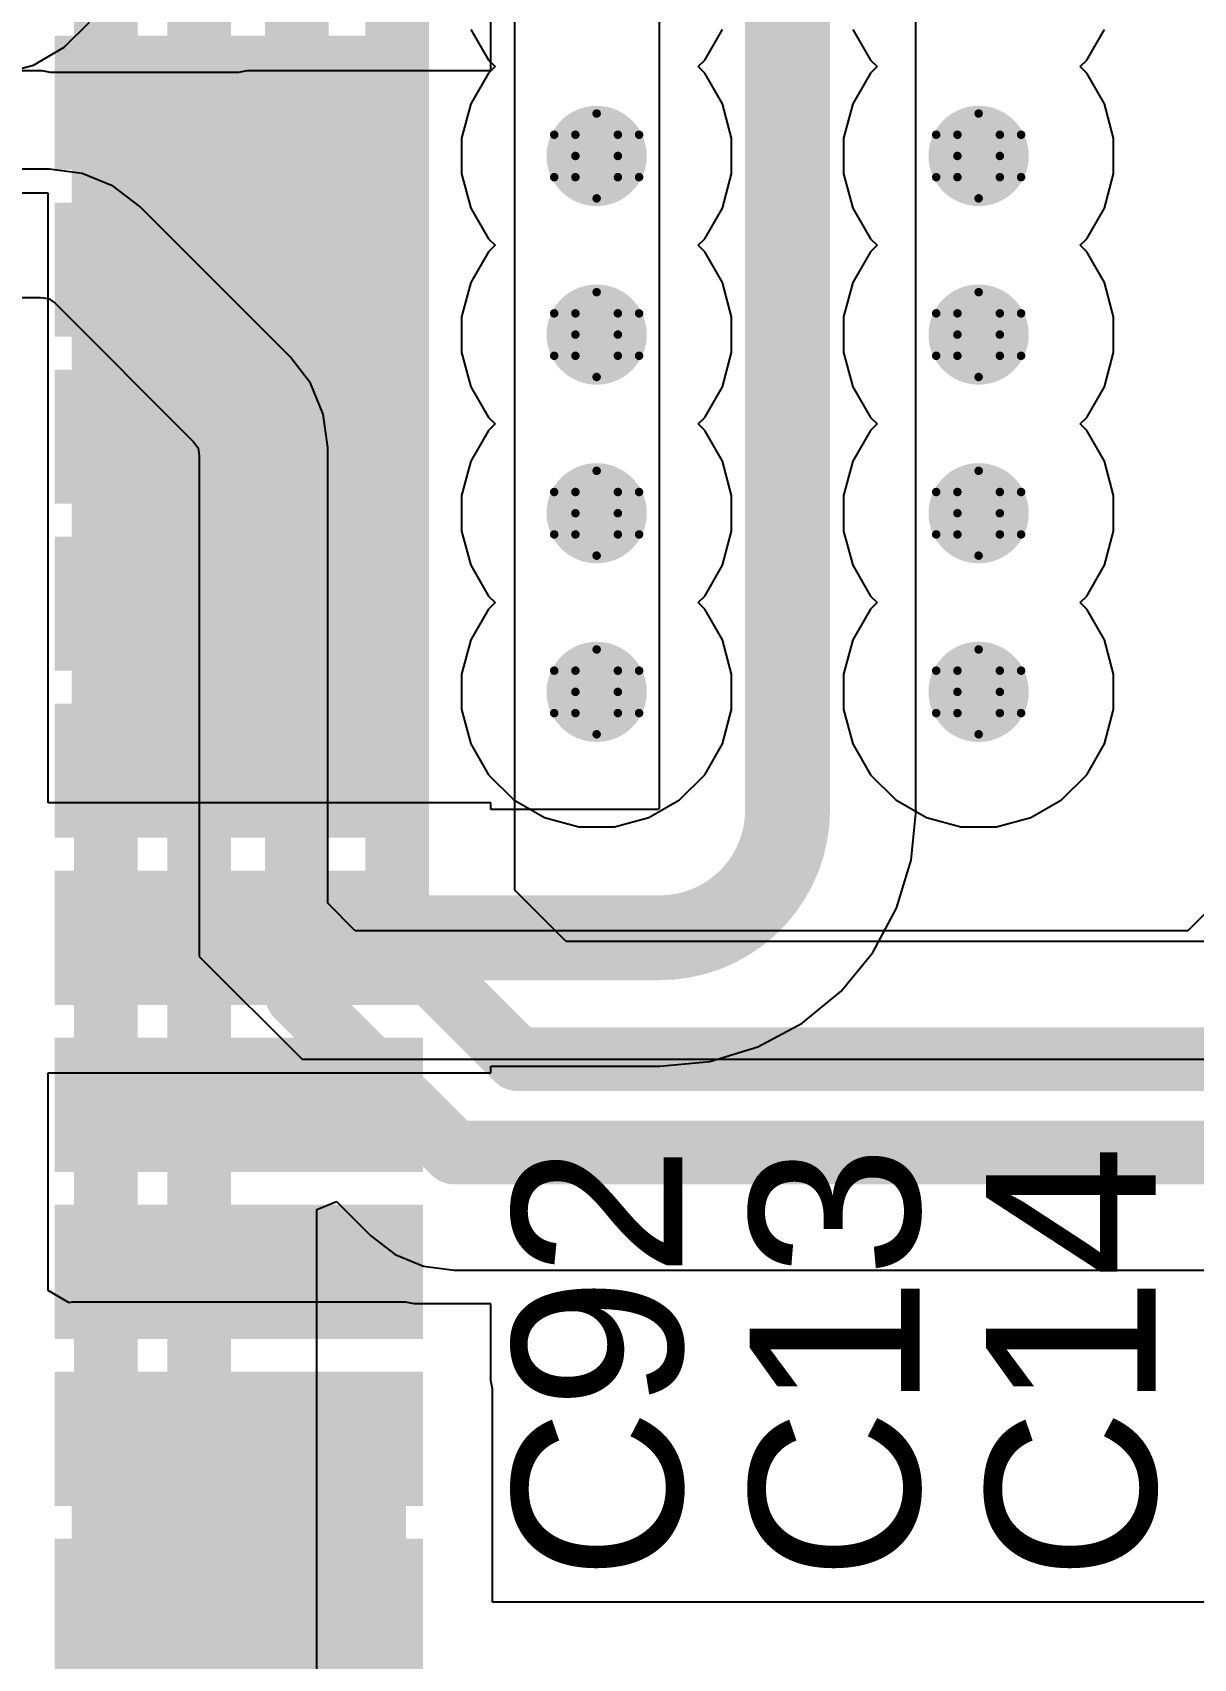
# Model space of a CAD drawing. Header units: inches. Extents: x -3 to 5437, y -3 to 5435.
# Drawn here: x 72.14 to 79.09, y 93.42 to 103.16 of the extents above; entities that cross this region are included whole.
import ezdxf

# ---------------------------------------------------------------- set-up
doc = ezdxf.new("R2010")
doc.units = ezdxf.units.IN
for name, color, linetype in [('Bottom Layer', 5, 'Continuous'), ('Drill Drawing', 1, 'Continuous'), ('GND', 16, 'Continuous'), ('PWR', 76, 'Continuous'), ('Top Layer', 1, 'Continuous'), ('Top Overlay', 2, 'Continuous'), ('Top Paste', 8, 'Continuous'), ('Top Solder', 216, 'Continuous'), ('Via Holes', 16, 'Continuous')]:
    doc.layers.add(name, color=color, linetype=linetype)
doc.styles.add('Arial', font='', dxfattribs={"height": 0.2})
doc.styles.get('Arial').set_extended_font_data('Arial')

# ---------------------------------------------------------------- blocks, each defined once
blk = doc.blocks.new('A7672E__FASE__76')
at = {"layer": 'Top Layer'}
for points in [[(-4.7, 11), (-5.3, 11), (-5.3, 13), (-4.7, 13)], [(-3.7, 11), (-4.3, 11), (-4.3, 13), (-3.7, 13)], [(-2.7, 11), (-3.3, 11), (-3.3, 13), (-2.7, 13)], [(-1.7, 11), (-2.3, 11), (-2.3, 13), (-1.7, 13)], [(-0.7, 11), (-1.3, 11), (-1.3, 13), (-0.7, 13)], [(0.3, 11), (-0.3, 11), (-0.3, 13), (0.3, 13)], [(1.3, 11), (0.7, 11), (0.7, 13), (1.3, 13)], [(2.3, 11), (1.7, 11), (1.7, 13), (2.3, 13)], [(3.3, 11), (2.7, 11), (2.7, 13), (3.3, 13)], [(4.3, 11), (3.7, 11), (3.7, 13), (4.3, 13)]]:
    blk.add_hatch(color=1, dxfattribs=at).paths.add_polyline_path(points)
at = {"layer": 'Top Paste'}
for points in [[(-4.7, 11), (-5.3, 11), (-5.3, 13), (-4.7, 13)], [(-3.7, 11), (-4.3, 11), (-4.3, 13), (-3.7, 13)], [(-2.7, 11), (-3.3, 11), (-3.3, 13), (-2.7, 13)], [(-1.7, 11), (-2.3, 11), (-2.3, 13), (-1.7, 13)], [(-0.7, 11), (-1.3, 11), (-1.3, 13), (-0.7, 13)], [(0.3, 11), (-0.3, 11), (-0.3, 13), (0.3, 13)], [(1.3, 11), (0.7, 11), (0.7, 13), (1.3, 13)], [(2.3, 11), (1.7, 11), (1.7, 13), (2.3, 13)], [(3.3, 11), (2.7, 11), (2.7, 13), (3.3, 13)], [(4.3, 11), (3.7, 11), (3.7, 13), (4.3, 13)]]:
    blk.add_hatch(color=8, dxfattribs=at).paths.add_polyline_path(points)
at = {"layer": 'Top Solder'}
for points in [[(-4.5984, 10.8984), (-5.4016, 10.8984), (-5.4016, 13.1016), (-4.5984, 13.1016)], [(-3.5984, 10.8984), (-4.4016, 10.8984), (-4.4016, 13.1016), (-3.5984, 13.1016)], [(-2.5984, 10.8984), (-3.4016, 10.8984), (-3.4016, 13.1016), (-2.5984, 13.1016)], [(-1.5984, 10.8984), (-2.4016, 10.8984), (-2.4016, 13.1016), (-1.5984, 13.1016)], [(-0.5984, 10.8984), (-1.4016, 10.8984), (-1.4016, 13.1016), (-0.5984, 13.1016)], [(0.4016, 10.8984), (-0.4016, 10.8984), (-0.4016, 13.1016), (0.4016, 13.1016)], [(1.4016, 10.8984), (0.5984, 10.8984), (0.5984, 13.1016), (1.4016, 13.1016)], [(2.4016, 10.8984), (1.5984, 10.8984), (1.5984, 13.1016), (2.4016, 13.1016)], [(3.4016, 10.8984), (2.5984, 10.8984), (2.5984, 13.1016), (3.4016, 13.1016)], [(4.4016, 10.8984), (3.5984, 10.8984), (3.5984, 13.1016), (4.4016, 13.1016)]]:
    blk.add_hatch(color=216, dxfattribs=at).paths.add_polyline_path(points)

msp = doc.modelspace()

# ---------------------------------------------------------------- hatches: boundary and pattern name
at = {"layer": 'Bottom Layer'}
h = msp.add_hatch(color=5, dxfattribs=at)
edge = h.paths.add_edge_path()
edge.add_arc((75.5142, 102.4214), 0.3, 0, 360)
h = msp.add_hatch(color=5, dxfattribs=at)
edge = h.paths.add_edge_path()
edge.add_arc((77.8002, 102.4214), 0.3, 0, 360)
h = msp.add_hatch(color=5, dxfattribs=at)
edge = h.paths.add_edge_path()
edge.add_arc((75.5142, 101.3518), 0.3, 0, 360)
h = msp.add_hatch(color=5, dxfattribs=at)
edge = h.paths.add_edge_path()
edge.add_arc((77.8002, 101.3518), 0.3, 0, 360)
h = msp.add_hatch(color=5, dxfattribs=at)
edge = h.paths.add_edge_path()
edge.add_arc((75.5142, 100.2821), 0.3, 0, 360)
h = msp.add_hatch(color=5, dxfattribs=at)
edge = h.paths.add_edge_path()
edge.add_arc((77.8002, 100.2821), 0.3, 0, 360)
h = msp.add_hatch(color=5, dxfattribs=at)
edge = h.paths.add_edge_path()
edge.add_arc((75.5142, 99.2124), 0.3, 0, 360)
h = msp.add_hatch(color=5, dxfattribs=at)
edge = h.paths.add_edge_path()
edge.add_arc((77.8002, 99.2124), 0.3, 0, 360)
at = {"layer": 'GND'}
h = msp.add_hatch(color=16, dxfattribs=at)
edge = h.paths.add_edge_path()
edge.add_arc((75.5142, 102.4214), 0.3, 0, 360)
h = msp.add_hatch(color=16, dxfattribs=at)
edge = h.paths.add_edge_path()
edge.add_arc((77.8002, 102.4214), 0.3, 0, 360)
h = msp.add_hatch(color=16, dxfattribs=at)
edge = h.paths.add_edge_path()
edge.add_arc((75.5142, 101.3518), 0.3, 0, 360)
h = msp.add_hatch(color=16, dxfattribs=at)
edge = h.paths.add_edge_path()
edge.add_arc((77.8002, 101.3518), 0.3, 0, 360)
h = msp.add_hatch(color=16, dxfattribs=at)
edge = h.paths.add_edge_path()
edge.add_arc((75.5142, 100.2821), 0.3, 0, 360)
h = msp.add_hatch(color=16, dxfattribs=at)
edge = h.paths.add_edge_path()
edge.add_arc((77.8002, 100.2821), 0.3, 0, 360)
h = msp.add_hatch(color=16, dxfattribs=at)
edge = h.paths.add_edge_path()
edge.add_arc((75.5142, 99.2124), 0.3, 0, 360)
h = msp.add_hatch(color=16, dxfattribs=at)
edge = h.paths.add_edge_path()
edge.add_arc((77.8002, 99.2124), 0.3, 0, 360)
at = {"layer": 'PWR'}
h = msp.add_hatch(color=76, dxfattribs=at)
edge = h.paths.add_edge_path()
edge.add_arc((75.5142, 102.4214), 0.3, 0, 360)
h = msp.add_hatch(color=76, dxfattribs=at)
edge = h.paths.add_edge_path()
edge.add_arc((77.8002, 102.4214), 0.3, 0, 360)
h = msp.add_hatch(color=76, dxfattribs=at)
edge = h.paths.add_edge_path()
edge.add_arc((75.5142, 101.3518), 0.3, 0, 360)
h = msp.add_hatch(color=76, dxfattribs=at)
edge = h.paths.add_edge_path()
edge.add_arc((77.8002, 101.3518), 0.3, 0, 360)
h = msp.add_hatch(color=76, dxfattribs=at)
edge = h.paths.add_edge_path()
edge.add_arc((75.5142, 100.2821), 0.3, 0, 360)
h = msp.add_hatch(color=76, dxfattribs=at)
edge = h.paths.add_edge_path()
edge.add_arc((77.8002, 100.2821), 0.3, 0, 360)
h = msp.add_hatch(color=76, dxfattribs=at)
edge = h.paths.add_edge_path()
edge.add_arc((75.5142, 99.2124), 0.3, 0, 360)
h = msp.add_hatch(color=76, dxfattribs=at)
edge = h.paths.add_edge_path()
edge.add_arc((77.8002, 99.2124), 0.3, 0, 360)
at = {"layer": 'Top Layer'}
for points in [[(72.373, 98.4401), (74.373, 98.4401), (74.373, 103.0401), (72.373, 103.0401)], [(72.373, 92.4401), (74.373, 92.4401), (74.373, 95.0401), (72.373, 95.0401)]]:
    msp.add_hatch(color=1, dxfattribs=at).paths.add_polyline_path(points)
h = msp.add_hatch(color=1, dxfattribs=at)
edge = h.paths.add_edge_path()
edge.add_arc((75.5142, 102.4214), 0.3, 0, 360)
h = msp.add_hatch(color=1, dxfattribs=at)
edge = h.paths.add_edge_path()
edge.add_arc((77.8002, 102.4214), 0.3, 0, 360)
h = msp.add_hatch(color=1, dxfattribs=at)
edge = h.paths.add_edge_path()
edge.add_arc((75.5142, 101.3518), 0.3, 0, 360)
h = msp.add_hatch(color=1, dxfattribs=at)
edge = h.paths.add_edge_path()
edge.add_arc((77.8002, 101.3518), 0.3, 0, 360)
h = msp.add_hatch(color=1, dxfattribs=at)
edge = h.paths.add_edge_path()
edge.add_arc((75.5142, 100.2821), 0.3, 0, 360)
h = msp.add_hatch(color=1, dxfattribs=at)
edge = h.paths.add_edge_path()
edge.add_arc((77.8002, 100.2821), 0.3, 0, 360)
h = msp.add_hatch(color=1, dxfattribs=at)
edge = h.paths.add_edge_path()
edge.add_arc((75.5142, 99.2124), 0.3, 0, 360)
h = msp.add_hatch(color=1, dxfattribs=at)
edge = h.paths.add_edge_path()
edge.add_arc((77.8002, 99.2124), 0.3, 0, 360)
at = {"layer": 'Via Holes'}
h = msp.add_hatch(color=7, dxfattribs=at)
edge = h.paths.add_edge_path()
edge.add_arc((75.5142, 102.4214), 0.15, 0, 360)
h = msp.add_hatch(color=7, dxfattribs=at)
edge = h.paths.add_edge_path()
edge.add_arc((77.8002, 102.4214), 0.15, 0, 360)
h = msp.add_hatch(color=7, dxfattribs=at)
edge = h.paths.add_edge_path()
edge.add_arc((75.5142, 101.3518), 0.15, 0, 360)
h = msp.add_hatch(color=7, dxfattribs=at)
edge = h.paths.add_edge_path()
edge.add_arc((77.8002, 101.3518), 0.15, 0, 360)
h = msp.add_hatch(color=7, dxfattribs=at)
edge = h.paths.add_edge_path()
edge.add_arc((75.5142, 100.2821), 0.15, 0, 360)
h = msp.add_hatch(color=7, dxfattribs=at)
edge = h.paths.add_edge_path()
edge.add_arc((77.8002, 100.2821), 0.15, 0, 360)
h = msp.add_hatch(color=7, dxfattribs=at)
edge = h.paths.add_edge_path()
edge.add_arc((75.5142, 99.2124), 0.15, 0, 360)
h = msp.add_hatch(color=7, dxfattribs=at)
edge = h.paths.add_edge_path()
edge.add_arc((77.8002, 99.2124), 0.15, 0, 360)

# ---------------------------------------------------------------- linework, layer by layer
at = {"layer": 'Bottom Layer'}
for p, q in [((75.0249, 98.0245), (75.0249, 111.0766)), ((75.3317, 97.7177), (75.0249, 98.0245)), ((82.9555, 97.7177), (75.3317, 97.7177)), ((73.8407, 96.1124), (73.958, 96.161)), ((73.8407, 87.5901), (73.8407, 96.1124)), ((73.958, 96.161), (74.1628, 95.9562)), ((74.1628, 95.9562), (74.3087, 95.8442)), ((74.3087, 95.8442), (74.4786, 95.7739)), ((74.4786, 95.7739), (74.661, 95.7499)), ((74.661, 95.7499), (86.4164, 95.7499))]:
    msp.add_line(p, q, dxfattribs=at)
for points in [[(74.3203, 97.7327, 0.381, 0.381, 0), (74.3203, 111.0766, 0.381, 0.381, 0)], [(73.7209, 97.3944, 0.381, 0.381, 0), (73.7209, 110.7388, 0.381, 0.381, 0)], [(73.1362, 87.2983, 0.381, 0.381, 0), (73.1362, 110.3614, 0.381, 0.381, 0)], [(72.5774, 86.9412, 0.381, 0.381, 0), (72.5774, 104.3432, 0.381, 0.381, 0)], [(74.3203, 97.7327, 0.381, 0.381, 0), (75.0399, 97.0132, 0.381, 0.381, 0)], [(73.7209, 97.3944, 0.381, 0.381, 0), (74.661, 96.4544, 0.381, 0.381, 0)], [(75.0399, 97.0132, 0.381, 0.381, 0), (85.2657, 97.0132, 0.381, 0.381, 0)], [(74.661, 96.4544, 0.381, 0.381, 0), (88.3244, 96.4544, 0.381, 0.381, 0)]]:
    msp.add_lwpolyline(points, format="xyseb", dxfattribs=at)
for points in [[(74.2251, 97.7327, 0.1905, 0.1905, 1), (74.4156, 97.7327, 0.1905, 0.1905, 1)], [(74.2251, 97.7327, 0.1905, 0.1905, 1), (74.4156, 97.7327, 0.1905, 0.1905, 1)], [(73.6257, 97.3944, 0.1905, 0.1905, 1), (73.8162, 97.3944, 0.1905, 0.1905, 1)], [(73.6257, 97.3944, 0.1905, 0.1905, 1), (73.8162, 97.3944, 0.1905, 0.1905, 1)], [(74.9446, 97.0132, 0.1905, 0.1905, 1), (75.1351, 97.0132, 0.1905, 0.1905, 1)], [(74.9446, 97.0132, 0.1905, 0.1905, 1), (75.1351, 97.0132, 0.1905, 0.1905, 1)], [(74.5657, 96.4544, 0.1905, 0.1905, 1), (74.7562, 96.4544, 0.1905, 0.1905, 1)], [(74.5657, 96.4544, 0.1905, 0.1905, 1), (74.7562, 96.4544, 0.1905, 0.1905, 1)]]:
    msp.add_lwpolyline(points, format="xyseb", close=True, dxfattribs=at)
at = {"layer": 'Drill Drawing'}
for points in [[(75.3872, 102.5484, 0.0508, 0.0508, 0), (75.5142, 102.6754, 0.0508, 0.0508, 0)], [(75.5142, 102.6754, 0.0508, 0.0508, 0), (75.6412, 102.5484, 0.0508, 0.0508, 0)], [(77.6732, 102.5484, 0.0508, 0.0508, 0), (77.8002, 102.6754, 0.0508, 0.0508, 0)], [(77.8002, 102.6754, 0.0508, 0.0508, 0), (77.9272, 102.5484, 0.0508, 0.0508, 0)], [(75.2602, 102.5484, 0.0508, 0.0508, 0), (75.3872, 102.4214, 0.0508, 0.0508, 0)], [(75.2602, 102.5484, 0.0508, 0.0508, 0), (75.3872, 102.5484, 0.0508, 0.0508, 0)], [(75.6412, 102.5484, 0.0508, 0.0508, 0), (75.7682, 102.5484, 0.0508, 0.0508, 0)], [(75.6412, 102.4214, 0.0508, 0.0508, 0), (75.7682, 102.5484, 0.0508, 0.0508, 0)], [(77.5462, 102.5484, 0.0508, 0.0508, 0), (77.6732, 102.4214, 0.0508, 0.0508, 0)], [(77.5462, 102.5484, 0.0508, 0.0508, 0), (77.6732, 102.5484, 0.0508, 0.0508, 0)], [(77.9272, 102.5484, 0.0508, 0.0508, 0), (78.0542, 102.5484, 0.0508, 0.0508, 0)], [(77.9272, 102.4214, 0.0508, 0.0508, 0), (78.0542, 102.5484, 0.0508, 0.0508, 0)], [(75.2602, 102.2944, 0.0508, 0.0508, 0), (75.3872, 102.4214, 0.0508, 0.0508, 0)], [(75.6412, 102.4214, 0.0508, 0.0508, 0), (75.7682, 102.2944, 0.0508, 0.0508, 0)], [(77.5462, 102.2944, 0.0508, 0.0508, 0), (77.6732, 102.4214, 0.0508, 0.0508, 0)], [(77.9272, 102.4214, 0.0508, 0.0508, 0), (78.0542, 102.2944, 0.0508, 0.0508, 0)], [(75.2602, 102.2944, 0.0508, 0.0508, 0), (75.3872, 102.2944, 0.0508, 0.0508, 0)], [(75.3872, 102.2944, 0.0508, 0.0508, 0), (75.5142, 102.1674, 0.0508, 0.0508, 0)], [(75.5142, 102.1674, 0.0508, 0.0508, 0), (75.6412, 102.2944, 0.0508, 0.0508, 0)], [(75.6412, 102.2944, 0.0508, 0.0508, 0), (75.7682, 102.2944, 0.0508, 0.0508, 0)], [(77.5462, 102.2944, 0.0508, 0.0508, 0), (77.6732, 102.2944, 0.0508, 0.0508, 0)], [(77.6732, 102.2944, 0.0508, 0.0508, 0), (77.8002, 102.1674, 0.0508, 0.0508, 0)], [(77.8002, 102.1674, 0.0508, 0.0508, 0), (77.9272, 102.2944, 0.0508, 0.0508, 0)], [(77.9272, 102.2944, 0.0508, 0.0508, 0), (78.0542, 102.2944, 0.0508, 0.0508, 0)], [(75.3872, 101.4788, 0.0508, 0.0508, 0), (75.5142, 101.6058, 0.0508, 0.0508, 0)], [(75.5142, 101.6058, 0.0508, 0.0508, 0), (75.6412, 101.4788, 0.0508, 0.0508, 0)], [(77.6732, 101.4788, 0.0508, 0.0508, 0), (77.8002, 101.6058, 0.0508, 0.0508, 0)], [(77.8002, 101.6058, 0.0508, 0.0508, 0), (77.9272, 101.4788, 0.0508, 0.0508, 0)], [(75.2602, 101.4788, 0.0508, 0.0508, 0), (75.3872, 101.3518, 0.0508, 0.0508, 0)], [(75.2602, 101.4788, 0.0508, 0.0508, 0), (75.3872, 101.4788, 0.0508, 0.0508, 0)], [(75.6412, 101.4788, 0.0508, 0.0508, 0), (75.7682, 101.4788, 0.0508, 0.0508, 0)], [(75.6412, 101.3518, 0.0508, 0.0508, 0), (75.7682, 101.4788, 0.0508, 0.0508, 0)], [(77.5462, 101.4788, 0.0508, 0.0508, 0), (77.6732, 101.3518, 0.0508, 0.0508, 0)], [(77.5462, 101.4788, 0.0508, 0.0508, 0), (77.6732, 101.4788, 0.0508, 0.0508, 0)], [(77.9272, 101.4788, 0.0508, 0.0508, 0), (78.0542, 101.4788, 0.0508, 0.0508, 0)], [(77.9272, 101.3518, 0.0508, 0.0508, 0), (78.0542, 101.4788, 0.0508, 0.0508, 0)], [(75.2602, 101.2248, 0.0508, 0.0508, 0), (75.3872, 101.3518, 0.0508, 0.0508, 0)], [(75.6412, 101.3518, 0.0508, 0.0508, 0), (75.7682, 101.2248, 0.0508, 0.0508, 0)], [(77.5462, 101.2248, 0.0508, 0.0508, 0), (77.6732, 101.3518, 0.0508, 0.0508, 0)], [(77.9272, 101.3518, 0.0508, 0.0508, 0), (78.0542, 101.2248, 0.0508, 0.0508, 0)], [(75.2602, 101.2248, 0.0508, 0.0508, 0), (75.3872, 101.2248, 0.0508, 0.0508, 0)], [(75.3872, 101.2248, 0.0508, 0.0508, 0), (75.5142, 101.0978, 0.0508, 0.0508, 0)], [(75.5142, 101.0978, 0.0508, 0.0508, 0), (75.6412, 101.2248, 0.0508, 0.0508, 0)], [(75.6412, 101.2248, 0.0508, 0.0508, 0), (75.7682, 101.2248, 0.0508, 0.0508, 0)], [(77.5462, 101.2248, 0.0508, 0.0508, 0), (77.6732, 101.2248, 0.0508, 0.0508, 0)], [(77.6732, 101.2248, 0.0508, 0.0508, 0), (77.8002, 101.0978, 0.0508, 0.0508, 0)], [(77.8002, 101.0978, 0.0508, 0.0508, 0), (77.9272, 101.2248, 0.0508, 0.0508, 0)], [(77.9272, 101.2248, 0.0508, 0.0508, 0), (78.0542, 101.2248, 0.0508, 0.0508, 0)], [(75.3872, 100.4091, 0.0508, 0.0508, 0), (75.5142, 100.5361, 0.0508, 0.0508, 0)], [(75.5142, 100.5361, 0.0508, 0.0508, 0), (75.6412, 100.4091, 0.0508, 0.0508, 0)], [(77.6732, 100.4091, 0.0508, 0.0508, 0), (77.8002, 100.5361, 0.0508, 0.0508, 0)], [(77.8002, 100.5361, 0.0508, 0.0508, 0), (77.9272, 100.4091, 0.0508, 0.0508, 0)], [(75.2602, 100.4091, 0.0508, 0.0508, 0), (75.3872, 100.2821, 0.0508, 0.0508, 0)], [(75.2602, 100.4091, 0.0508, 0.0508, 0), (75.3872, 100.4091, 0.0508, 0.0508, 0)], [(75.6412, 100.4091, 0.0508, 0.0508, 0), (75.7682, 100.4091, 0.0508, 0.0508, 0)], [(75.6412, 100.2821, 0.0508, 0.0508, 0), (75.7682, 100.4091, 0.0508, 0.0508, 0)], [(77.5462, 100.4091, 0.0508, 0.0508, 0), (77.6732, 100.2821, 0.0508, 0.0508, 0)], [(77.5462, 100.4091, 0.0508, 0.0508, 0), (77.6732, 100.4091, 0.0508, 0.0508, 0)], [(77.9272, 100.4091, 0.0508, 0.0508, 0), (78.0542, 100.4091, 0.0508, 0.0508, 0)], [(77.9272, 100.2821, 0.0508, 0.0508, 0), (78.0542, 100.4091, 0.0508, 0.0508, 0)], [(75.2602, 100.1551, 0.0508, 0.0508, 0), (75.3872, 100.2821, 0.0508, 0.0508, 0)], [(75.6412, 100.2821, 0.0508, 0.0508, 0), (75.7682, 100.1551, 0.0508, 0.0508, 0)], [(77.5462, 100.1551, 0.0508, 0.0508, 0), (77.6732, 100.2821, 0.0508, 0.0508, 0)], [(77.9272, 100.2821, 0.0508, 0.0508, 0), (78.0542, 100.1551, 0.0508, 0.0508, 0)], [(75.2602, 100.1551, 0.0508, 0.0508, 0), (75.3872, 100.1551, 0.0508, 0.0508, 0)], [(75.3872, 100.1551, 0.0508, 0.0508, 0), (75.5142, 100.0281, 0.0508, 0.0508, 0)], [(75.5142, 100.0281, 0.0508, 0.0508, 0), (75.6412, 100.1551, 0.0508, 0.0508, 0)], [(75.6412, 100.1551, 0.0508, 0.0508, 0), (75.7682, 100.1551, 0.0508, 0.0508, 0)], [(77.5462, 100.1551, 0.0508, 0.0508, 0), (77.6732, 100.1551, 0.0508, 0.0508, 0)], [(77.6732, 100.1551, 0.0508, 0.0508, 0), (77.8002, 100.0281, 0.0508, 0.0508, 0)], [(77.8002, 100.0281, 0.0508, 0.0508, 0), (77.9272, 100.1551, 0.0508, 0.0508, 0)], [(77.9272, 100.1551, 0.0508, 0.0508, 0), (78.0542, 100.1551, 0.0508, 0.0508, 0)], [(75.3872, 99.3394, 0.0508, 0.0508, 0), (75.5142, 99.4664, 0.0508, 0.0508, 0)], [(75.5142, 99.4664, 0.0508, 0.0508, 0), (75.6412, 99.3394, 0.0508, 0.0508, 0)], [(77.6732, 99.3394, 0.0508, 0.0508, 0), (77.8002, 99.4664, 0.0508, 0.0508, 0)], [(77.8002, 99.4664, 0.0508, 0.0508, 0), (77.9272, 99.3394, 0.0508, 0.0508, 0)], [(75.2602, 99.3394, 0.0508, 0.0508, 0), (75.3872, 99.2124, 0.0508, 0.0508, 0)], [(75.2602, 99.3394, 0.0508, 0.0508, 0), (75.3872, 99.3394, 0.0508, 0.0508, 0)], [(75.6412, 99.3394, 0.0508, 0.0508, 0), (75.7682, 99.3394, 0.0508, 0.0508, 0)], [(75.6412, 99.2124, 0.0508, 0.0508, 0), (75.7682, 99.3394, 0.0508, 0.0508, 0)], [(77.5462, 99.3394, 0.0508, 0.0508, 0), (77.6732, 99.2124, 0.0508, 0.0508, 0)], [(77.5462, 99.3394, 0.0508, 0.0508, 0), (77.6732, 99.3394, 0.0508, 0.0508, 0)], [(77.9272, 99.3394, 0.0508, 0.0508, 0), (78.0542, 99.3394, 0.0508, 0.0508, 0)], [(77.9272, 99.2124, 0.0508, 0.0508, 0), (78.0542, 99.3394, 0.0508, 0.0508, 0)], [(75.2602, 99.0854, 0.0508, 0.0508, 0), (75.3872, 99.2124, 0.0508, 0.0508, 0)], [(75.6412, 99.2124, 0.0508, 0.0508, 0), (75.7682, 99.0854, 0.0508, 0.0508, 0)], [(77.5462, 99.0854, 0.0508, 0.0508, 0), (77.6732, 99.2124, 0.0508, 0.0508, 0)], [(77.9272, 99.2124, 0.0508, 0.0508, 0), (78.0542, 99.0854, 0.0508, 0.0508, 0)], [(75.2602, 99.0854, 0.0508, 0.0508, 0), (75.3872, 99.0854, 0.0508, 0.0508, 0)], [(75.3872, 99.0854, 0.0508, 0.0508, 0), (75.5142, 98.9584, 0.0508, 0.0508, 0)], [(75.5142, 98.9584, 0.0508, 0.0508, 0), (75.6412, 99.0854, 0.0508, 0.0508, 0)], [(75.6412, 99.0854, 0.0508, 0.0508, 0), (75.7682, 99.0854, 0.0508, 0.0508, 0)], [(77.5462, 99.0854, 0.0508, 0.0508, 0), (77.6732, 99.0854, 0.0508, 0.0508, 0)], [(77.6732, 99.0854, 0.0508, 0.0508, 0), (77.8002, 98.9584, 0.0508, 0.0508, 0)], [(77.8002, 98.9584, 0.0508, 0.0508, 0), (77.9272, 99.0854, 0.0508, 0.0508, 0)], [(77.9272, 99.0854, 0.0508, 0.0508, 0), (78.0542, 99.0854, 0.0508, 0.0508, 0)]]:
    msp.add_lwpolyline(points, format="xyseb", dxfattribs=at)
for points in [[(75.5015, 102.6754, 0.0254, 0.0254, 1), (75.5269, 102.6754, 0.0254, 0.0254, 1)], [(75.5015, 102.6754, 0.0254, 0.0254, 1), (75.5269, 102.6754, 0.0254, 0.0254, 1)], [(77.7875, 102.6754, 0.0254, 0.0254, 1), (77.8129, 102.6754, 0.0254, 0.0254, 1)], [(77.7875, 102.6754, 0.0254, 0.0254, 1), (77.8129, 102.6754, 0.0254, 0.0254, 1)], [(75.2475, 102.5484, 0.0254, 0.0254, 1), (75.2729, 102.5484, 0.0254, 0.0254, 1)], [(75.2475, 102.5484, 0.0254, 0.0254, 1), (75.2729, 102.5484, 0.0254, 0.0254, 1)], [(75.3745, 102.5484, 0.0254, 0.0254, 1), (75.3999, 102.5484, 0.0254, 0.0254, 1)], [(75.3745, 102.5484, 0.0254, 0.0254, 1), (75.3999, 102.5484, 0.0254, 0.0254, 1)], [(75.6285, 102.5484, 0.0254, 0.0254, 1), (75.6539, 102.5484, 0.0254, 0.0254, 1)], [(75.6285, 102.5484, 0.0254, 0.0254, 1), (75.6539, 102.5484, 0.0254, 0.0254, 1)], [(75.7555, 102.5484, 0.0254, 0.0254, 1), (75.7809, 102.5484, 0.0254, 0.0254, 1)], [(75.7555, 102.5484, 0.0254, 0.0254, 1), (75.7809, 102.5484, 0.0254, 0.0254, 1)], [(77.5335, 102.5484, 0.0254, 0.0254, 1), (77.5589, 102.5484, 0.0254, 0.0254, 1)], [(77.5335, 102.5484, 0.0254, 0.0254, 1), (77.5589, 102.5484, 0.0254, 0.0254, 1)], [(77.6605, 102.5484, 0.0254, 0.0254, 1), (77.6859, 102.5484, 0.0254, 0.0254, 1)], [(77.6605, 102.5484, 0.0254, 0.0254, 1), (77.6859, 102.5484, 0.0254, 0.0254, 1)], [(77.9145, 102.5484, 0.0254, 0.0254, 1), (77.9399, 102.5484, 0.0254, 0.0254, 1)], [(77.9145, 102.5484, 0.0254, 0.0254, 1), (77.9399, 102.5484, 0.0254, 0.0254, 1)], [(78.0415, 102.5484, 0.0254, 0.0254, 1), (78.0669, 102.5484, 0.0254, 0.0254, 1)], [(78.0415, 102.5484, 0.0254, 0.0254, 1), (78.0669, 102.5484, 0.0254, 0.0254, 1)], [(75.3745, 102.4214, 0.0254, 0.0254, 1), (75.3999, 102.4214, 0.0254, 0.0254, 1)], [(75.3745, 102.4214, 0.0254, 0.0254, 1), (75.3999, 102.4214, 0.0254, 0.0254, 1)], [(75.6285, 102.4214, 0.0254, 0.0254, 1), (75.6539, 102.4214, 0.0254, 0.0254, 1)], [(75.6285, 102.4214, 0.0254, 0.0254, 1), (75.6539, 102.4214, 0.0254, 0.0254, 1)], [(77.6605, 102.4214, 0.0254, 0.0254, 1), (77.6859, 102.4214, 0.0254, 0.0254, 1)], [(77.6605, 102.4214, 0.0254, 0.0254, 1), (77.6859, 102.4214, 0.0254, 0.0254, 1)], [(77.9145, 102.4214, 0.0254, 0.0254, 1), (77.9399, 102.4214, 0.0254, 0.0254, 1)], [(77.9145, 102.4214, 0.0254, 0.0254, 1), (77.9399, 102.4214, 0.0254, 0.0254, 1)], [(75.2475, 102.2944, 0.0254, 0.0254, 1), (75.2729, 102.2944, 0.0254, 0.0254, 1)], [(75.2475, 102.2944, 0.0254, 0.0254, 1), (75.2729, 102.2944, 0.0254, 0.0254, 1)], [(75.3745, 102.2944, 0.0254, 0.0254, 1), (75.3999, 102.2944, 0.0254, 0.0254, 1)], [(75.3745, 102.2944, 0.0254, 0.0254, 1), (75.3999, 102.2944, 0.0254, 0.0254, 1)], [(75.6285, 102.2944, 0.0254, 0.0254, 1), (75.6539, 102.2944, 0.0254, 0.0254, 1)], [(75.6285, 102.2944, 0.0254, 0.0254, 1), (75.6539, 102.2944, 0.0254, 0.0254, 1)], [(75.7555, 102.2944, 0.0254, 0.0254, 1), (75.7809, 102.2944, 0.0254, 0.0254, 1)], [(75.7555, 102.2944, 0.0254, 0.0254, 1), (75.7809, 102.2944, 0.0254, 0.0254, 1)], [(77.5335, 102.2944, 0.0254, 0.0254, 1), (77.5589, 102.2944, 0.0254, 0.0254, 1)], [(77.5335, 102.2944, 0.0254, 0.0254, 1), (77.5589, 102.2944, 0.0254, 0.0254, 1)], [(77.6605, 102.2944, 0.0254, 0.0254, 1), (77.6859, 102.2944, 0.0254, 0.0254, 1)], [(77.6605, 102.2944, 0.0254, 0.0254, 1), (77.6859, 102.2944, 0.0254, 0.0254, 1)], [(77.9145, 102.2944, 0.0254, 0.0254, 1), (77.9399, 102.2944, 0.0254, 0.0254, 1)], [(77.9145, 102.2944, 0.0254, 0.0254, 1), (77.9399, 102.2944, 0.0254, 0.0254, 1)], [(78.0415, 102.2944, 0.0254, 0.0254, 1), (78.0669, 102.2944, 0.0254, 0.0254, 1)], [(78.0415, 102.2944, 0.0254, 0.0254, 1), (78.0669, 102.2944, 0.0254, 0.0254, 1)], [(75.5015, 102.1674, 0.0254, 0.0254, 1), (75.5269, 102.1674, 0.0254, 0.0254, 1)], [(75.5015, 102.1674, 0.0254, 0.0254, 1), (75.5269, 102.1674, 0.0254, 0.0254, 1)], [(77.7875, 102.1674, 0.0254, 0.0254, 1), (77.8129, 102.1674, 0.0254, 0.0254, 1)], [(77.7875, 102.1674, 0.0254, 0.0254, 1), (77.8129, 102.1674, 0.0254, 0.0254, 1)], [(75.5015, 101.6058, 0.0254, 0.0254, 1), (75.5269, 101.6058, 0.0254, 0.0254, 1)], [(75.5015, 101.6058, 0.0254, 0.0254, 1), (75.5269, 101.6058, 0.0254, 0.0254, 1)], [(77.7875, 101.6058, 0.0254, 0.0254, 1), (77.8129, 101.6058, 0.0254, 0.0254, 1)], [(77.7875, 101.6058, 0.0254, 0.0254, 1), (77.8129, 101.6058, 0.0254, 0.0254, 1)], [(75.2475, 101.4788, 0.0254, 0.0254, 1), (75.2729, 101.4788, 0.0254, 0.0254, 1)], [(75.2475, 101.4788, 0.0254, 0.0254, 1), (75.2729, 101.4788, 0.0254, 0.0254, 1)], [(75.3745, 101.4788, 0.0254, 0.0254, 1), (75.3999, 101.4788, 0.0254, 0.0254, 1)], [(75.3745, 101.4788, 0.0254, 0.0254, 1), (75.3999, 101.4788, 0.0254, 0.0254, 1)], [(75.6285, 101.4788, 0.0254, 0.0254, 1), (75.6539, 101.4788, 0.0254, 0.0254, 1)], [(75.6285, 101.4788, 0.0254, 0.0254, 1), (75.6539, 101.4788, 0.0254, 0.0254, 1)], [(75.7555, 101.4788, 0.0254, 0.0254, 1), (75.7809, 101.4788, 0.0254, 0.0254, 1)], [(75.7555, 101.4788, 0.0254, 0.0254, 1), (75.7809, 101.4788, 0.0254, 0.0254, 1)], [(77.5335, 101.4788, 0.0254, 0.0254, 1), (77.5589, 101.4788, 0.0254, 0.0254, 1)], [(77.5335, 101.4788, 0.0254, 0.0254, 1), (77.5589, 101.4788, 0.0254, 0.0254, 1)], [(77.6605, 101.4788, 0.0254, 0.0254, 1), (77.6859, 101.4788, 0.0254, 0.0254, 1)], [(77.6605, 101.4788, 0.0254, 0.0254, 1), (77.6859, 101.4788, 0.0254, 0.0254, 1)], [(77.9145, 101.4788, 0.0254, 0.0254, 1), (77.9399, 101.4788, 0.0254, 0.0254, 1)], [(77.9145, 101.4788, 0.0254, 0.0254, 1), (77.9399, 101.4788, 0.0254, 0.0254, 1)], [(78.0415, 101.4788, 0.0254, 0.0254, 1), (78.0669, 101.4788, 0.0254, 0.0254, 1)], [(78.0415, 101.4788, 0.0254, 0.0254, 1), (78.0669, 101.4788, 0.0254, 0.0254, 1)], [(75.3745, 101.3518, 0.0254, 0.0254, 1), (75.3999, 101.3518, 0.0254, 0.0254, 1)], [(75.3745, 101.3518, 0.0254, 0.0254, 1), (75.3999, 101.3518, 0.0254, 0.0254, 1)], [(75.6285, 101.3518, 0.0254, 0.0254, 1), (75.6539, 101.3518, 0.0254, 0.0254, 1)], [(75.6285, 101.3518, 0.0254, 0.0254, 1), (75.6539, 101.3518, 0.0254, 0.0254, 1)], [(77.6605, 101.3518, 0.0254, 0.0254, 1), (77.6859, 101.3518, 0.0254, 0.0254, 1)], [(77.6605, 101.3518, 0.0254, 0.0254, 1), (77.6859, 101.3518, 0.0254, 0.0254, 1)], [(77.9145, 101.3518, 0.0254, 0.0254, 1), (77.9399, 101.3518, 0.0254, 0.0254, 1)], [(77.9145, 101.3518, 0.0254, 0.0254, 1), (77.9399, 101.3518, 0.0254, 0.0254, 1)], [(75.2475, 101.2248, 0.0254, 0.0254, 1), (75.2729, 101.2248, 0.0254, 0.0254, 1)], [(75.2475, 101.2248, 0.0254, 0.0254, 1), (75.2729, 101.2248, 0.0254, 0.0254, 1)], [(75.3745, 101.2248, 0.0254, 0.0254, 1), (75.3999, 101.2248, 0.0254, 0.0254, 1)], [(75.3745, 101.2248, 0.0254, 0.0254, 1), (75.3999, 101.2248, 0.0254, 0.0254, 1)], [(75.6285, 101.2248, 0.0254, 0.0254, 1), (75.6539, 101.2248, 0.0254, 0.0254, 1)], [(75.6285, 101.2248, 0.0254, 0.0254, 1), (75.6539, 101.2248, 0.0254, 0.0254, 1)], [(75.7555, 101.2248, 0.0254, 0.0254, 1), (75.7809, 101.2248, 0.0254, 0.0254, 1)], [(75.7555, 101.2248, 0.0254, 0.0254, 1), (75.7809, 101.2248, 0.0254, 0.0254, 1)], [(77.5335, 101.2248, 0.0254, 0.0254, 1), (77.5589, 101.2248, 0.0254, 0.0254, 1)], [(77.5335, 101.2248, 0.0254, 0.0254, 1), (77.5589, 101.2248, 0.0254, 0.0254, 1)], [(77.6605, 101.2248, 0.0254, 0.0254, 1), (77.6859, 101.2248, 0.0254, 0.0254, 1)], [(77.6605, 101.2248, 0.0254, 0.0254, 1), (77.6859, 101.2248, 0.0254, 0.0254, 1)], [(77.9145, 101.2248, 0.0254, 0.0254, 1), (77.9399, 101.2248, 0.0254, 0.0254, 1)], [(77.9145, 101.2248, 0.0254, 0.0254, 1), (77.9399, 101.2248, 0.0254, 0.0254, 1)], [(78.0415, 101.2248, 0.0254, 0.0254, 1), (78.0669, 101.2248, 0.0254, 0.0254, 1)], [(78.0415, 101.2248, 0.0254, 0.0254, 1), (78.0669, 101.2248, 0.0254, 0.0254, 1)], [(75.5015, 101.0978, 0.0254, 0.0254, 1), (75.5269, 101.0978, 0.0254, 0.0254, 1)], [(75.5015, 101.0978, 0.0254, 0.0254, 1), (75.5269, 101.0978, 0.0254, 0.0254, 1)], [(77.7875, 101.0978, 0.0254, 0.0254, 1), (77.8129, 101.0978, 0.0254, 0.0254, 1)], [(77.7875, 101.0978, 0.0254, 0.0254, 1), (77.8129, 101.0978, 0.0254, 0.0254, 1)], [(75.5015, 100.5361, 0.0254, 0.0254, 1), (75.5269, 100.5361, 0.0254, 0.0254, 1)], [(75.5015, 100.5361, 0.0254, 0.0254, 1), (75.5269, 100.5361, 0.0254, 0.0254, 1)], [(77.7875, 100.5361, 0.0254, 0.0254, 1), (77.8129, 100.5361, 0.0254, 0.0254, 1)], [(77.7875, 100.5361, 0.0254, 0.0254, 1), (77.8129, 100.5361, 0.0254, 0.0254, 1)], [(75.2475, 100.4091, 0.0254, 0.0254, 1), (75.2729, 100.4091, 0.0254, 0.0254, 1)], [(75.2475, 100.4091, 0.0254, 0.0254, 1), (75.2729, 100.4091, 0.0254, 0.0254, 1)], [(75.3745, 100.4091, 0.0254, 0.0254, 1), (75.3999, 100.4091, 0.0254, 0.0254, 1)], [(75.3745, 100.4091, 0.0254, 0.0254, 1), (75.3999, 100.4091, 0.0254, 0.0254, 1)], [(75.6285, 100.4091, 0.0254, 0.0254, 1), (75.6539, 100.4091, 0.0254, 0.0254, 1)], [(75.6285, 100.4091, 0.0254, 0.0254, 1), (75.6539, 100.4091, 0.0254, 0.0254, 1)], [(75.7555, 100.4091, 0.0254, 0.0254, 1), (75.7809, 100.4091, 0.0254, 0.0254, 1)], [(75.7555, 100.4091, 0.0254, 0.0254, 1), (75.7809, 100.4091, 0.0254, 0.0254, 1)], [(77.5335, 100.4091, 0.0254, 0.0254, 1), (77.5589, 100.4091, 0.0254, 0.0254, 1)], [(77.5335, 100.4091, 0.0254, 0.0254, 1), (77.5589, 100.4091, 0.0254, 0.0254, 1)], [(77.6605, 100.4091, 0.0254, 0.0254, 1), (77.6859, 100.4091, 0.0254, 0.0254, 1)], [(77.6605, 100.4091, 0.0254, 0.0254, 1), (77.6859, 100.4091, 0.0254, 0.0254, 1)], [(77.9145, 100.4091, 0.0254, 0.0254, 1), (77.9399, 100.4091, 0.0254, 0.0254, 1)], [(77.9145, 100.4091, 0.0254, 0.0254, 1), (77.9399, 100.4091, 0.0254, 0.0254, 1)], [(78.0415, 100.4091, 0.0254, 0.0254, 1), (78.0669, 100.4091, 0.0254, 0.0254, 1)], [(78.0415, 100.4091, 0.0254, 0.0254, 1), (78.0669, 100.4091, 0.0254, 0.0254, 1)], [(75.3745, 100.2821, 0.0254, 0.0254, 1), (75.3999, 100.2821, 0.0254, 0.0254, 1)], [(75.3745, 100.2821, 0.0254, 0.0254, 1), (75.3999, 100.2821, 0.0254, 0.0254, 1)], [(75.6285, 100.2821, 0.0254, 0.0254, 1), (75.6539, 100.2821, 0.0254, 0.0254, 1)], [(75.6285, 100.2821, 0.0254, 0.0254, 1), (75.6539, 100.2821, 0.0254, 0.0254, 1)], [(77.6605, 100.2821, 0.0254, 0.0254, 1), (77.6859, 100.2821, 0.0254, 0.0254, 1)], [(77.6605, 100.2821, 0.0254, 0.0254, 1), (77.6859, 100.2821, 0.0254, 0.0254, 1)], [(77.9145, 100.2821, 0.0254, 0.0254, 1), (77.9399, 100.2821, 0.0254, 0.0254, 1)], [(77.9145, 100.2821, 0.0254, 0.0254, 1), (77.9399, 100.2821, 0.0254, 0.0254, 1)], [(75.2475, 100.1551, 0.0254, 0.0254, 1), (75.2729, 100.1551, 0.0254, 0.0254, 1)], [(75.2475, 100.1551, 0.0254, 0.0254, 1), (75.2729, 100.1551, 0.0254, 0.0254, 1)], [(75.3745, 100.1551, 0.0254, 0.0254, 1), (75.3999, 100.1551, 0.0254, 0.0254, 1)], [(75.3745, 100.1551, 0.0254, 0.0254, 1), (75.3999, 100.1551, 0.0254, 0.0254, 1)], [(75.6285, 100.1551, 0.0254, 0.0254, 1), (75.6539, 100.1551, 0.0254, 0.0254, 1)], [(75.6285, 100.1551, 0.0254, 0.0254, 1), (75.6539, 100.1551, 0.0254, 0.0254, 1)], [(75.7555, 100.1551, 0.0254, 0.0254, 1), (75.7809, 100.1551, 0.0254, 0.0254, 1)], [(75.7555, 100.1551, 0.0254, 0.0254, 1), (75.7809, 100.1551, 0.0254, 0.0254, 1)], [(77.5335, 100.1551, 0.0254, 0.0254, 1), (77.5589, 100.1551, 0.0254, 0.0254, 1)], [(77.5335, 100.1551, 0.0254, 0.0254, 1), (77.5589, 100.1551, 0.0254, 0.0254, 1)], [(77.6605, 100.1551, 0.0254, 0.0254, 1), (77.6859, 100.1551, 0.0254, 0.0254, 1)], [(77.6605, 100.1551, 0.0254, 0.0254, 1), (77.6859, 100.1551, 0.0254, 0.0254, 1)], [(77.9145, 100.1551, 0.0254, 0.0254, 1), (77.9399, 100.1551, 0.0254, 0.0254, 1)], [(77.9145, 100.1551, 0.0254, 0.0254, 1), (77.9399, 100.1551, 0.0254, 0.0254, 1)], [(78.0415, 100.1551, 0.0254, 0.0254, 1), (78.0669, 100.1551, 0.0254, 0.0254, 1)], [(78.0415, 100.1551, 0.0254, 0.0254, 1), (78.0669, 100.1551, 0.0254, 0.0254, 1)], [(75.5015, 100.0281, 0.0254, 0.0254, 1), (75.5269, 100.0281, 0.0254, 0.0254, 1)], [(75.5015, 100.0281, 0.0254, 0.0254, 1), (75.5269, 100.0281, 0.0254, 0.0254, 1)], [(77.7875, 100.0281, 0.0254, 0.0254, 1), (77.8129, 100.0281, 0.0254, 0.0254, 1)], [(77.7875, 100.0281, 0.0254, 0.0254, 1), (77.8129, 100.0281, 0.0254, 0.0254, 1)], [(75.5015, 99.4664, 0.0254, 0.0254, 1), (75.5269, 99.4664, 0.0254, 0.0254, 1)], [(75.5015, 99.4664, 0.0254, 0.0254, 1), (75.5269, 99.4664, 0.0254, 0.0254, 1)], [(77.7875, 99.4664, 0.0254, 0.0254, 1), (77.8129, 99.4664, 0.0254, 0.0254, 1)], [(77.7875, 99.4664, 0.0254, 0.0254, 1), (77.8129, 99.4664, 0.0254, 0.0254, 1)], [(75.2475, 99.3394, 0.0254, 0.0254, 1), (75.2729, 99.3394, 0.0254, 0.0254, 1)], [(75.2475, 99.3394, 0.0254, 0.0254, 1), (75.2729, 99.3394, 0.0254, 0.0254, 1)], [(75.3745, 99.3394, 0.0254, 0.0254, 1), (75.3999, 99.3394, 0.0254, 0.0254, 1)], [(75.3745, 99.3394, 0.0254, 0.0254, 1), (75.3999, 99.3394, 0.0254, 0.0254, 1)], [(75.6285, 99.3394, 0.0254, 0.0254, 1), (75.6539, 99.3394, 0.0254, 0.0254, 1)], [(75.6285, 99.3394, 0.0254, 0.0254, 1), (75.6539, 99.3394, 0.0254, 0.0254, 1)], [(75.7555, 99.3394, 0.0254, 0.0254, 1), (75.7809, 99.3394, 0.0254, 0.0254, 1)], [(75.7555, 99.3394, 0.0254, 0.0254, 1), (75.7809, 99.3394, 0.0254, 0.0254, 1)], [(77.5335, 99.3394, 0.0254, 0.0254, 1), (77.5589, 99.3394, 0.0254, 0.0254, 1)], [(77.5335, 99.3394, 0.0254, 0.0254, 1), (77.5589, 99.3394, 0.0254, 0.0254, 1)], [(77.6605, 99.3394, 0.0254, 0.0254, 1), (77.6859, 99.3394, 0.0254, 0.0254, 1)], [(77.6605, 99.3394, 0.0254, 0.0254, 1), (77.6859, 99.3394, 0.0254, 0.0254, 1)], [(77.9145, 99.3394, 0.0254, 0.0254, 1), (77.9399, 99.3394, 0.0254, 0.0254, 1)], [(77.9145, 99.3394, 0.0254, 0.0254, 1), (77.9399, 99.3394, 0.0254, 0.0254, 1)], [(78.0415, 99.3394, 0.0254, 0.0254, 1), (78.0669, 99.3394, 0.0254, 0.0254, 1)], [(78.0415, 99.3394, 0.0254, 0.0254, 1), (78.0669, 99.3394, 0.0254, 0.0254, 1)], [(75.3745, 99.2124, 0.0254, 0.0254, 1), (75.3999, 99.2124, 0.0254, 0.0254, 1)], [(75.3745, 99.2124, 0.0254, 0.0254, 1), (75.3999, 99.2124, 0.0254, 0.0254, 1)], [(75.6285, 99.2124, 0.0254, 0.0254, 1), (75.6539, 99.2124, 0.0254, 0.0254, 1)], [(75.6285, 99.2124, 0.0254, 0.0254, 1), (75.6539, 99.2124, 0.0254, 0.0254, 1)], [(77.6605, 99.2124, 0.0254, 0.0254, 1), (77.6859, 99.2124, 0.0254, 0.0254, 1)], [(77.6605, 99.2124, 0.0254, 0.0254, 1), (77.6859, 99.2124, 0.0254, 0.0254, 1)], [(77.9145, 99.2124, 0.0254, 0.0254, 1), (77.9399, 99.2124, 0.0254, 0.0254, 1)], [(77.9145, 99.2124, 0.0254, 0.0254, 1), (77.9399, 99.2124, 0.0254, 0.0254, 1)], [(75.2475, 99.0854, 0.0254, 0.0254, 1), (75.2729, 99.0854, 0.0254, 0.0254, 1)], [(75.2475, 99.0854, 0.0254, 0.0254, 1), (75.2729, 99.0854, 0.0254, 0.0254, 1)], [(75.3745, 99.0854, 0.0254, 0.0254, 1), (75.3999, 99.0854, 0.0254, 0.0254, 1)], [(75.3745, 99.0854, 0.0254, 0.0254, 1), (75.3999, 99.0854, 0.0254, 0.0254, 1)], [(75.6285, 99.0854, 0.0254, 0.0254, 1), (75.6539, 99.0854, 0.0254, 0.0254, 1)], [(75.6285, 99.0854, 0.0254, 0.0254, 1), (75.6539, 99.0854, 0.0254, 0.0254, 1)], [(75.7555, 99.0854, 0.0254, 0.0254, 1), (75.7809, 99.0854, 0.0254, 0.0254, 1)], [(75.7555, 99.0854, 0.0254, 0.0254, 1), (75.7809, 99.0854, 0.0254, 0.0254, 1)], [(77.5335, 99.0854, 0.0254, 0.0254, 1), (77.5589, 99.0854, 0.0254, 0.0254, 1)], [(77.5335, 99.0854, 0.0254, 0.0254, 1), (77.5589, 99.0854, 0.0254, 0.0254, 1)], [(77.6605, 99.0854, 0.0254, 0.0254, 1), (77.6859, 99.0854, 0.0254, 0.0254, 1)], [(77.6605, 99.0854, 0.0254, 0.0254, 1), (77.6859, 99.0854, 0.0254, 0.0254, 1)], [(77.9145, 99.0854, 0.0254, 0.0254, 1), (77.9399, 99.0854, 0.0254, 0.0254, 1)], [(77.9145, 99.0854, 0.0254, 0.0254, 1), (77.9399, 99.0854, 0.0254, 0.0254, 1)], [(78.0415, 99.0854, 0.0254, 0.0254, 1), (78.0669, 99.0854, 0.0254, 0.0254, 1)], [(78.0415, 99.0854, 0.0254, 0.0254, 1), (78.0669, 99.0854, 0.0254, 0.0254, 1)], [(75.5015, 98.9584, 0.0254, 0.0254, 1), (75.5269, 98.9584, 0.0254, 0.0254, 1)], [(75.5015, 98.9584, 0.0254, 0.0254, 1), (75.5269, 98.9584, 0.0254, 0.0254, 1)], [(77.7875, 98.9584, 0.0254, 0.0254, 1), (77.8129, 98.9584, 0.0254, 0.0254, 1)], [(77.7875, 98.9584, 0.0254, 0.0254, 1), (77.8129, 98.9584, 0.0254, 0.0254, 1)]]:
    msp.add_lwpolyline(points, format="xyseb", close=True, dxfattribs=at)
at = {"layer": 'GND'}
for p, q in [((72.3281, 103.0718), (72.4785, 103.2222)), ((72.1439, 102.9654), (72.3281, 103.0718)), ((71.9384, 102.9103), (72.1439, 102.9654))]:
    msp.add_line(p, q, dxfattribs=at)
at = {"layer": 'PWR'}
for p, q in [((72.3281, 103.0718), (72.4785, 103.2222)), ((74.7613, 103.1792), (74.8676, 102.995)), ((76.1608, 102.995), (76.2671, 103.1792)), ((77.0473, 103.1792), (77.1536, 102.995)), ((78.4468, 102.995), (78.5531, 103.1792)), ((72.1439, 102.9654), (72.3281, 103.0718)), ((71.9384, 102.9103), (72.1439, 102.9654)), ((74.8676, 102.9175), (74.7613, 102.7333)), ((74.8676, 102.995), (74.9064, 102.9563)), ((74.9064, 102.9563), (74.8676, 102.9175)), ((76.122, 102.9563), (76.1608, 102.995)), ((76.1608, 102.9175), (76.122, 102.9563)), ((76.2671, 102.7333), (76.1608, 102.9175)), ((77.1536, 102.9175), (77.0473, 102.7333)), ((77.1536, 102.995), (77.1924, 102.9563)), ((77.1924, 102.9563), (77.1536, 102.9175)), ((78.408, 102.9563), (78.4468, 102.995)), ((78.4468, 102.9175), (78.408, 102.9563)), ((78.5531, 102.7333), (78.4468, 102.9175)), ((74.7613, 102.7333), (74.7062, 102.5278)), ((76.3222, 102.5278), (76.2671, 102.7333)), ((77.0473, 102.7333), (76.9922, 102.5278)), ((78.6082, 102.5278), (78.5531, 102.7333)), ((74.7062, 102.5278), (74.7062, 102.3151)), ((76.3222, 102.3151), (76.3222, 102.5278)), ((76.9922, 102.5278), (76.9922, 102.3151)), ((78.6082, 102.3151), (78.6082, 102.5278)), ((72.2374, 102.3432), (59.422, 102.3432)), ((72.4363, 102.317), (72.2374, 102.3432)), ((72.6217, 102.2402), (72.4363, 102.317)), ((72.7809, 102.1181), (72.6217, 102.2402)), ((74.7062, 102.3151), (74.7613, 102.1095)), ((76.2671, 102.1095), (76.3222, 102.3151)), ((76.9922, 102.3151), (77.0473, 102.1095)), ((78.5531, 102.1095), (78.6082, 102.3151)), ((73.6796, 101.2193), (72.7809, 102.1181)), ((74.7613, 102.1095), (74.8676, 101.9253)), ((76.1608, 101.9253), (76.2671, 102.1095)), ((77.0473, 102.1095), (77.1536, 101.9253)), ((78.4468, 101.9253), (78.5531, 102.1095)), ((74.8676, 101.8479), (74.7613, 101.6636)), ((74.8676, 101.9253), (74.9064, 101.8866)), ((74.9064, 101.8866), (74.8676, 101.8479)), ((76.122, 101.8866), (76.1608, 101.9253)), ((76.1608, 101.8479), (76.122, 101.8866)), ((76.2671, 101.6636), (76.1608, 101.8479)), ((77.1536, 101.8479), (77.0473, 101.6636)), ((77.1536, 101.9253), (77.1924, 101.8866)), ((77.1924, 101.8866), (77.1536, 101.8479)), ((78.408, 101.8866), (78.4468, 101.9253)), ((78.4468, 101.8479), (78.408, 101.8866)), ((78.5531, 101.6636), (78.4468, 101.8479)), ((74.7613, 101.6636), (74.7062, 101.4581)), ((76.3222, 101.4581), (76.2671, 101.6636)), ((77.0473, 101.6636), (76.9922, 101.4581)), ((78.6082, 101.4581), (78.5531, 101.6636)), ((59.1036, 101.5746), (72.187, 101.5746)), ((72.187, 101.5746), (72.2348, 101.5683)), ((72.2348, 101.5683), (72.273, 101.539)), ((72.273, 101.539), (73.1005, 100.7114)), ((74.7062, 101.4581), (74.7062, 101.2454)), ((76.3222, 101.2454), (76.3222, 101.4581)), ((76.9922, 101.4581), (76.9922, 101.2454)), ((78.6082, 101.2454), (78.6082, 101.4581)), ((73.8018, 101.0601), (73.6796, 101.2193)), ((73.6796, 101.2193), (73.6796, 101.2193)), ((74.7062, 101.2454), (74.7613, 101.0399)), ((76.2671, 101.0399), (76.3222, 101.2454)), ((76.9922, 101.2454), (77.0473, 101.0399)), ((78.5531, 101.0399), (78.6082, 101.2454)), ((73.8786, 100.8747), (73.8018, 101.0601)), ((74.7613, 101.0399), (74.8676, 100.8556)), ((76.1608, 100.8556), (76.2671, 101.0399)), ((77.0473, 101.0399), (77.1536, 100.8556)), ((78.4468, 100.8556), (78.5531, 101.0399)), ((73.9047, 100.6758), (73.8786, 100.8747)), ((74.8676, 100.7782), (74.7613, 100.594)), ((74.8676, 100.8556), (74.9064, 100.8169)), ((74.9064, 100.8169), (74.8676, 100.7782)), ((76.122, 100.8169), (76.1608, 100.8556)), ((76.1608, 100.7782), (76.122, 100.8169)), ((76.2671, 100.594), (76.1608, 100.7782)), ((77.1536, 100.7782), (77.0473, 100.594)), ((77.1536, 100.8556), (77.1924, 100.8169)), ((77.1924, 100.8169), (77.1536, 100.7782)), ((78.408, 100.8169), (78.4468, 100.8556)), ((78.4468, 100.7782), (78.408, 100.8169)), ((78.5531, 100.594), (78.4468, 100.7782)), ((73.1005, 100.7114), (73.1299, 100.6732)), ((73.1299, 100.6732), (73.1362, 100.6255)), ((73.9047, 97.9464), (73.9047, 100.6758)), ((73.9047, 100.6758), (73.9047, 100.6758)), ((73.1362, 100.6255), (73.1362, 97.9464)), ((74.7613, 100.594), (74.7062, 100.3885)), ((76.3222, 100.3885), (76.2671, 100.594)), ((77.0473, 100.594), (76.9922, 100.3885)), ((78.6082, 100.3885), (78.5531, 100.594)), ((74.7062, 100.3885), (74.7062, 100.1757)), ((76.3222, 100.1757), (76.3222, 100.3885)), ((76.9922, 100.3885), (76.9922, 100.1757)), ((78.6082, 100.1757), (78.6082, 100.3885)), ((74.7062, 100.1757), (74.7613, 99.9702)), ((76.2671, 99.9702), (76.3222, 100.1757)), ((76.9922, 100.1757), (77.0473, 99.9702)), ((78.5531, 99.9702), (78.6082, 100.1757)), ((74.7613, 99.9702), (74.8676, 99.786)), ((76.1608, 99.786), (76.2671, 99.9702)), ((77.0473, 99.9702), (77.1536, 99.786)), ((78.4468, 99.786), (78.5531, 99.9702)), ((74.8676, 99.7085), (74.7613, 99.5243)), ((74.8676, 99.786), (74.9064, 99.7472)), ((74.9064, 99.7472), (74.8676, 99.7085)), ((76.122, 99.7472), (76.1608, 99.786)), ((76.1608, 99.7085), (76.122, 99.7472)), ((76.2671, 99.5243), (76.1608, 99.7085)), ((77.1536, 99.7085), (77.0473, 99.5243)), ((77.1536, 99.786), (77.1924, 99.7472)), ((77.1924, 99.7472), (77.1536, 99.7085)), ((78.408, 99.7472), (78.4468, 99.786)), ((78.4468, 99.7085), (78.408, 99.7472)), ((78.5531, 99.5243), (78.4468, 99.7085)), ((74.7613, 99.5243), (74.7062, 99.3188)), ((76.3222, 99.3188), (76.2671, 99.5243)), ((77.0473, 99.5243), (76.9922, 99.3188)), ((78.6082, 99.3188), (78.5531, 99.5243)), ((74.7062, 99.3188), (74.7062, 99.106)), ((76.3222, 99.106), (76.3222, 99.3188)), ((76.9922, 99.3188), (76.9922, 99.106)), ((78.6082, 99.106), (78.6082, 99.3188)), ((74.7062, 99.106), (74.7613, 98.9005)), ((76.2671, 98.9005), (76.3222, 99.106)), ((76.9922, 99.106), (77.0473, 98.9005)), ((78.5531, 98.9005), (78.6082, 99.106)), ((74.7613, 98.9005), (74.8676, 98.7163)), ((76.1608, 98.7163), (76.2671, 98.9005)), ((77.0473, 98.9005), (77.1536, 98.7163)), ((78.4468, 98.7163), (78.5531, 98.9005)), ((74.8676, 98.7163), (75.0181, 98.5658)), ((76.0103, 98.5658), (76.1608, 98.7163)), ((77.1536, 98.7163), (77.3041, 98.5658)), ((78.2963, 98.5658), (78.4468, 98.7163)), ((75.0181, 98.5658), (75.2023, 98.4595)), ((75.8261, 98.4595), (76.0103, 98.5658)), ((77.3041, 98.5658), (77.4883, 98.4595)), ((78.1121, 98.4595), (78.2963, 98.5658)), ((75.2023, 98.4595), (75.4078, 98.4044)), ((75.6206, 98.4044), (75.8261, 98.4595)), ((77.4883, 98.4595), (77.6938, 98.4044)), ((77.9066, 98.4044), (78.1121, 98.4595)), ((75.4078, 98.4044), (75.6206, 98.4044)), ((77.6938, 98.4044), (77.9066, 98.4044)), ((73.1362, 97.9464), (73.1362, 97.628)), ((74.0694, 97.7818), (73.9047, 97.9464)), ((79.2668, 97.9968), (79.0518, 97.7818)), ((79.0518, 97.7818), (74.0694, 97.7818)), ((73.1362, 97.628), (73.751, 97.0132)), ((73.751, 97.0132), (79.0517, 97.0132)), ((79.0517, 97.0132), (79.0518, 97.0132)), ((79.0518, 97.0132), (79.0518, 97.0132)), ((79.0518, 97.0132), (79.3701, 97.0132))]:
    msp.add_line(p, q, dxfattribs=at)
at = {"layer": 'Top Layer'}
for p, q in [((75.8881, 115.397), (75.8881, 98.514)), ((77.4252, 98.5049), (77.4252, 115.397)), ((74.881, 102.9321), (74.881, 103.9321)), ((72.0195, 102.9321), (72.1942, 102.9321)), ((72.1942, 102.9321), (72.2442, 102.9221)), ((72.2442, 102.9221), (73.373, 102.9221)), ((73.373, 102.9221), (73.4231, 102.9321)), ((73.4231, 102.9321), (74.881, 102.9321)), ((72.231, 102.1981), (70.115, 102.1981)), ((72.231, 100.2821), (72.231, 102.1981)), ((72.231, 98.8821), (72.231, 100.2821)), ((72.231, 98.5481), (72.231, 98.8821)), ((74.881, 98.5481), (72.231, 98.5481)), ((74.881, 98.5086), (74.881, 98.5481)), ((75.8827, 98.5086), (74.881, 98.5086)), ((75.8843, 98.5125), (75.8827, 98.5086)), ((75.8881, 98.514), (75.8843, 98.5125)), ((77.3966, 98.2056), (77.426, 98.5049)), ((77.426, 98.5049), (77.4252, 98.5049)), ((77.3093, 97.9178), (77.3966, 98.2056)), ((77.1675, 97.6525), (77.3093, 97.9178)), ((76.9767, 97.42), (77.1675, 97.6525)), ((76.7442, 97.2292), (76.9767, 97.42)), ((76.479, 97.0875), (76.7442, 97.2292)), ((76.1911, 97.0002), (76.479, 97.0875)), ((74.881, 96.9321), (74.881, 96.9715)), ((74.881, 96.9715), (75.8918, 96.9715)), ((75.8918, 96.9707), (76.1911, 97.0002)), ((75.8918, 96.9715), (75.8918, 96.9707)), ((72.231, 95.6277), (72.231, 96.9321)), ((72.231, 96.9321), (74.881, 96.9321)), ((72.358, 95.555), (72.231, 95.6277)), ((72.373, 95.558), (72.358, 95.555)), ((74.373, 95.558), (72.373, 95.558)), ((74.4231, 95.5481), (74.373, 95.558)), ((74.881, 95.5481), (74.4231, 95.5481)), ((74.881, 95.0901), (74.881, 95.5481)), ((74.891, 95.0401), (74.881, 95.0901)), ((74.891, 93.7622), (74.891, 95.0401)), ((83.2454, 93.7622), (74.891, 93.7622))]:
    msp.add_line(p, q, dxfattribs=at)
for points in [[(76.6567, 98.5049, 0.508, 0.508, 0), (76.6567, 117.5269, 0.508, 0.508, 0)], [(76.6567, 98.5049, 0.508, 0.508, -0.414214), (75.8918, 97.7401, 0.508, 0.508, 0)], [(73.373, 97.7401, 0.508, 0.508, 0), (75.8918, 97.7401, 0.508, 0.508, 0)]]:
    msp.add_lwpolyline(points, format="xyseb", dxfattribs=at)
for points in [[(76.5297, 98.5049, 0.254, 0.254, 1), (76.7837, 98.5049, 0.254, 0.254, 1)], [(76.5297, 98.5049, 0.254, 0.254, 1), (76.7837, 98.5049, 0.254, 0.254, 1)], [(73.246, 97.7401, 0.254, 0.254, 1), (73.5, 97.7401, 0.254, 0.254, 1)], [(75.7648, 97.7401, 0.254, 0.254, 1), (76.0188, 97.7401, 0.254, 0.254, 1)], [(75.7648, 97.7401, 0.254, 0.254, 1), (76.0188, 97.7401, 0.254, 0.254, 1)]]:
    msp.add_lwpolyline(points, format="xyseb", close=True, dxfattribs=at)

# ---------------------------------------------------------------- block references
at = {"rotation": 270}
msp.add_blockref('A7672E__FASE__76', (61.373, 97.7401), dxfattribs=at)

# ---------------------------------------------------------------- texts
at = {"layer": 'Top Overlay', "style": 'Arial'}
for s, p in [('C92', (76.0266, 93.8932)), ('C13', (77.4463, 93.8932)), ('C14', (78.8598, 93.8932))]:
    msp.add_text(s, height=1.016, rotation=90, dxfattribs=at).set_placement(p)

doc.saveas('drawing.dxf')
